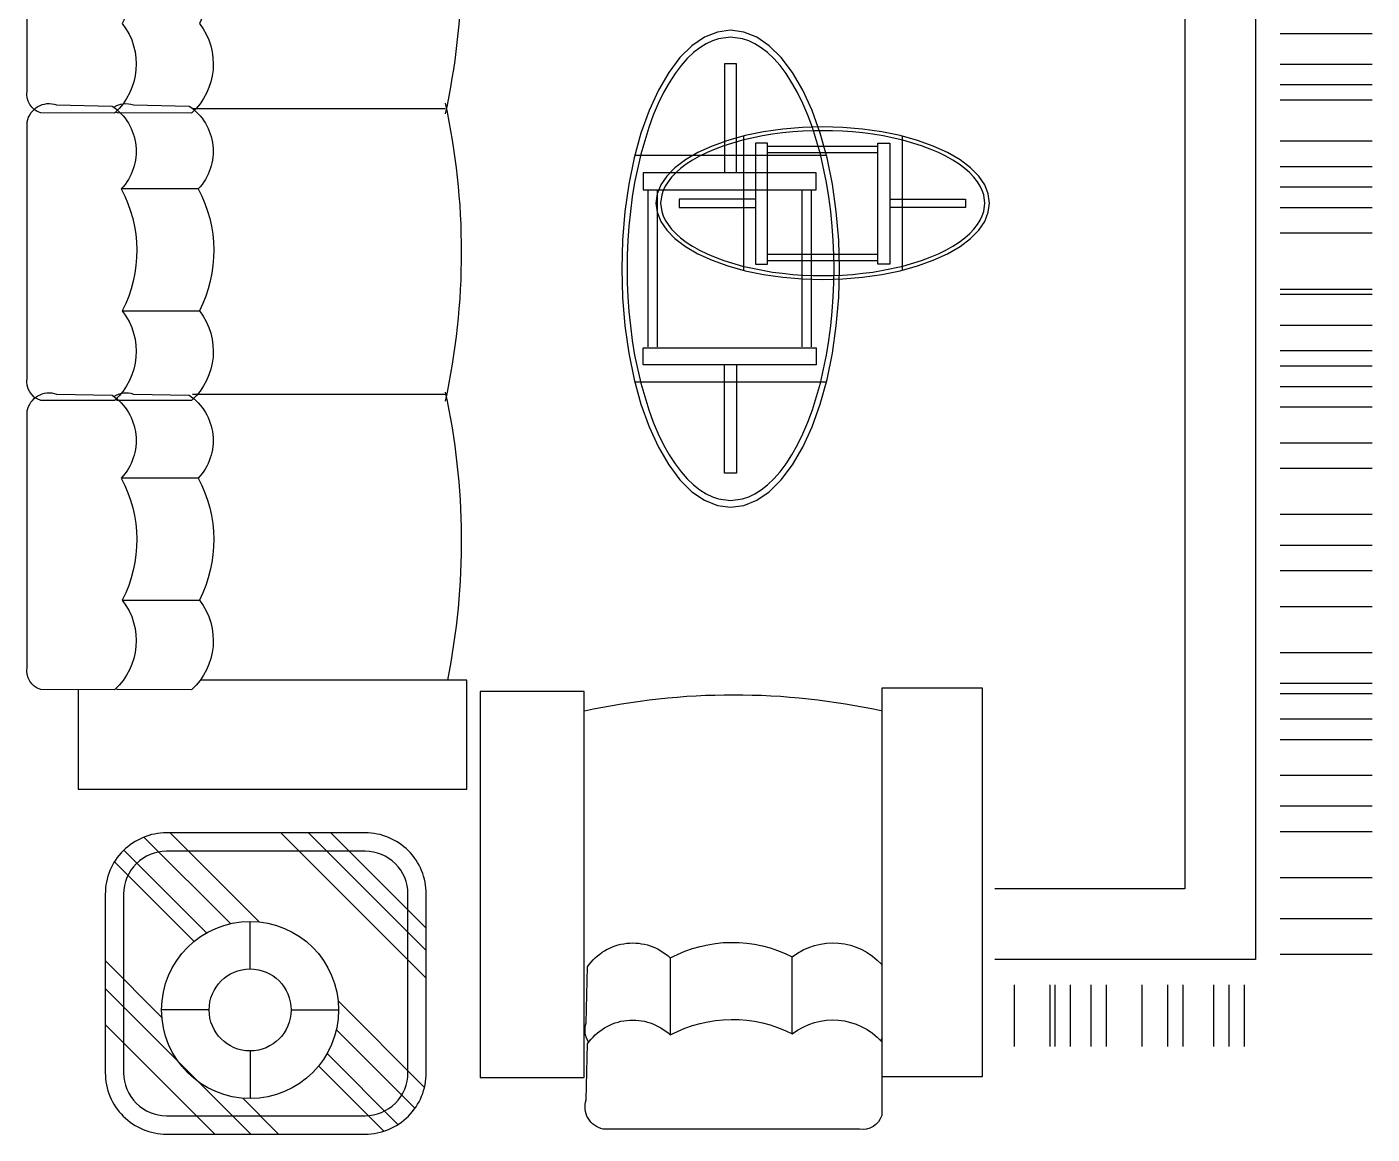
# Model space of a CAD drawing. Header units: inches. Extents: x 8.3 to 50.8, y 10.9 to 35.7.
# Drawn here: x 43.791 to 46.259, y 29.264 to 31.295 of the extents above; entities that cross this region are included whole.
import ezdxf

# ---------------------------------------------------------------- set-up
doc = ezdxf.new("R2010")
doc.units = ezdxf.units.IN
doc.header["$MEASUREMENT"] = 0
doc.layers.add('02', color=2, linetype='Continuous')

msp = doc.modelspace()

# ---------------------------------------------------------------- linework, layer by layer
at = {"layer": '02'}
for p, q in [((46.0453, 32.1463, 0.7329), (46.0453, 29.5839, 0.7329)), ((45.9157, 32.0167, 0.7329), (45.9157, 29.7135, 0.7329)), ((45.0578, 31.2852, 1.4658), (45.0341, 31.2757, 1.4658)), ((45.0819, 31.2884, 1.4658), (45.0578, 31.2852, 1.4658)), ((45.106, 31.2852, 1.4658), (45.0819, 31.2884, 1.4658)), ((45.1298, 31.2757, 1.4658), (45.106, 31.2852, 1.4658)), ((46.0904, 31.2826, 1.1032), (46.2592, 31.2826, 1.1032)), ((45.0111, 31.26, 1.4658), (44.9891, 31.2383, 1.4658)), ((45.0341, 31.2757, 1.4658), (45.0111, 31.26, 1.4658)), ((45.1528, 31.26, 1.4658), (45.1298, 31.2757, 1.4658)), ((45.1748, 31.2383, 1.4658), (45.1528, 31.26, 1.4658)), ((44.9891, 31.2383, 1.4658), (44.9684, 31.211, 1.4658)), ((45.1955, 31.211, 1.4658), (45.1748, 31.2383, 1.4658)), ((44.9684, 31.211, 1.4658), (44.9494, 31.1784, 1.4658)), ((45.071, 31.2271, 1.4658), (45.071, 31.0271, 1.4658)), ((45.0925, 31.2271, 1.4658), (45.071, 31.2271, 1.4658)), ((45.0925, 31.0271, 1.4658), (45.0925, 31.2271, 1.4658)), ((45.2145, 31.1784, 1.4658), (45.1955, 31.211, 1.4658)), ((46.0904, 31.2263, 1.1032), (46.2592, 31.2263, 1.1032)), ((46.0904, 31.1888, 1.1032), (46.2592, 31.1888, 1.1032)), ((44.9494, 31.1784, 1.4658), (44.9323, 31.141, 1.4658)), ((45.2315, 31.141, 1.4658), (45.2145, 31.1784, 1.4658)), ((46.0904, 31.1606, 1.1032), (46.2592, 31.1606, 1.1032)), ((44.5582, 31.1443, 0.7329), (44.0946, 31.1443, 0.7329)), ((44.9323, 31.141, 1.4658), (44.9174, 31.0995, 1.4658)), ((45.2464, 31.0995, 1.4658), (45.2315, 31.141, 1.4658)), ((44.9174, 31.0995, 1.4658), (44.905, 31.0542, 1.4658)), ((45.1054, 31.0944, 1.4658), (45.1054, 30.8482, 1.4658)), ((45.1277, 31.0813, 1.4658), (45.1277, 30.8592, 1.4658)), ((45.1496, 31.0813, 1.4658), (45.1277, 31.0813, 1.4658)), ((45.1496, 30.8592, 1.4658), (45.1496, 31.0813, 1.4658)), ((45.2589, 31.0542, 1.4658), (45.2464, 31.0995, 1.4658)), ((45.3524, 31.0813, 1.4658), (45.3743, 31.0813, 1.4658)), ((45.3524, 30.8592, 1.4658), (45.3524, 31.0813, 1.4658)), ((45.3743, 31.0813, 1.4658), (45.3743, 30.8592, 1.4658)), ((45.3966, 31.0944, 1.4658), (45.3966, 30.8482, 1.4658)), ((46.0904, 31.0856, 1.1032), (46.2592, 31.0856, 1.1032)), ((45.2578, 31.0589, 1.4658), (44.9061, 31.0589, 1.4658)), ((45.3514, 31.0751, 1.4658), (45.1496, 31.0751, 1.4658)), ((45.3514, 31.0633, 1.4658), (45.1496, 31.0633, 1.4658)), ((44.905, 31.0542, 1.4658), (44.8951, 31.0061, 1.4658)), ((45.2688, 31.0061, 1.4658), (45.2589, 31.0542, 1.4658)), ((46.0904, 31.0386, 1.1032), (46.2592, 31.0386, 1.1032)), ((45.2391, 31.0271, 1.4658), (44.9218, 31.0271, 1.4658)), ((44.9218, 31.0271, 1.4658), (44.9218, 30.9958, 1.4658)), ((45.2391, 30.9958, 1.4658), (45.2391, 31.0271, 1.4658)), ((44.1049, 30.9974, 0.7329), (43.9642, 30.9974, 0.7329)), ((44.8951, 31.0061, 1.4658), (44.8879, 30.9557, 1.4658)), ((44.9218, 30.9958, 1.4658), (45.2391, 30.9958, 1.4658)), ((44.9307, 30.7075, 1.4658), (44.9307, 30.9958, 1.4658)), ((44.9476, 30.7075, 1.4658), (44.9476, 30.9958, 1.4658)), ((45.2133, 30.7075, 1.4658), (45.2133, 30.9958, 1.4658)), ((45.2302, 30.7075, 1.4658), (45.2302, 30.9958, 1.4658)), ((45.276, 30.9557, 1.4658), (45.2688, 31.0061, 1.4658)), ((46.0904, 31.0011, 1.1032), (46.2592, 31.0011, 1.1032)), ((44.9877, 30.9787, 1.4658), (44.9877, 30.9636, 1.4658)), ((45.1277, 30.9787, 1.4658), (44.9877, 30.9787, 1.4658)), ((44.9877, 30.9636, 1.4658), (45.1277, 30.9636, 1.4658)), ((45.3733, 30.9787, 1.4658), (45.5133, 30.9787, 1.4658)), ((45.5133, 30.9636, 1.4658), (45.3733, 30.9636, 1.4658)), ((45.5133, 30.9787, 1.4658), (45.5133, 30.9636, 1.4658)), ((46.0904, 30.9636, 1.1032), (46.2592, 30.9636, 1.1032)), ((44.8879, 30.9557, 1.4658), (44.8835, 30.9037, 1.4658)), ((45.2803, 30.9037, 1.4658), (45.276, 30.9557, 1.4658)), ((46.0904, 30.9167, 1.1032), (46.2592, 30.9167, 1.1032)), ((44.8835, 30.9037, 1.4658), (44.8821, 30.851, 1.4658)), ((45.2818, 30.851, 1.4658), (45.2803, 30.9037, 1.4658)), ((45.1277, 30.8592, 1.4658), (45.1496, 30.8592, 1.4658)), ((45.3514, 30.8773, 1.4658), (45.1496, 30.8773, 1.4658)), ((45.3514, 30.8654, 1.4658), (45.1496, 30.8654, 1.4658)), ((45.3743, 30.8592, 1.4658), (45.3524, 30.8592, 1.4658)), ((44.8821, 30.851, 1.4658), (44.8835, 30.7983, 1.4658)), ((45.2803, 30.7983, 1.4658), (45.2818, 30.851, 1.4658)), ((46.0904, 30.8134, 1.1032), (46.2592, 30.8134, 1.1032)), ((44.8835, 30.7983, 1.4658), (44.8879, 30.7463, 1.4658)), ((45.276, 30.7463, 1.4658), (45.2803, 30.7983, 1.4658)), ((46.0904, 30.8041, 1.1032), (46.2592, 30.8041, 1.1032)), ((43.9656, 30.7736, 0.7329), (44.107, 30.7736, 0.7329)), ((44.8879, 30.7463, 1.4658), (44.8951, 30.6959, 1.4658)), ((45.2688, 30.6959, 1.4658), (45.276, 30.7463, 1.4658)), ((46.0904, 30.7477, 1.1032), (46.2592, 30.7477, 1.1032)), ((44.8951, 30.6959, 1.4658), (44.905, 30.6477, 1.4658)), ((44.9218, 30.7061, 1.4658), (45.2391, 30.7061, 1.4658)), ((44.9218, 30.6749, 1.4658), (44.9218, 30.7061, 1.4658)), ((45.2391, 30.7061, 1.4658), (45.2391, 30.6749, 1.4658)), ((45.2589, 30.6477, 1.4658), (45.2688, 30.6959, 1.4658)), ((46.0904, 30.7008, 1.1032), (46.2592, 30.7008, 1.1032)), ((45.2391, 30.6749, 1.4658), (44.9218, 30.6749, 1.4658)), ((45.071, 30.4762, 1.4658), (45.071, 30.6762, 1.4658)), ((45.0925, 30.6762, 1.4658), (45.0925, 30.4762, 1.4658)), ((46.0904, 30.6727, 1.1032), (46.2592, 30.6727, 1.1032)), ((44.905, 30.6477, 1.4658), (44.9174, 30.6025, 1.4658)), ((45.2578, 30.643, 1.4658), (44.9061, 30.643, 1.4658)), ((45.2464, 30.6025, 1.4658), (45.2589, 30.6477, 1.4658)), ((44.5582, 30.6204, 0.7329), (44.0946, 30.6204, 0.7329)), ((46.0904, 30.6351, 1.1032), (46.2592, 30.6351, 1.1032)), ((44.9174, 30.6025, 1.4658), (44.9323, 30.5609, 1.4658)), ((45.2315, 30.5609, 1.4658), (45.2464, 30.6025, 1.4658)), ((46.0904, 30.5976, 1.1032), (46.2592, 30.5976, 1.1032)), ((44.9323, 30.5609, 1.4658), (44.9494, 30.5236, 1.4658)), ((45.2145, 30.5236, 1.4658), (45.2315, 30.5609, 1.4658)), ((44.9494, 30.5236, 1.4658), (44.9684, 30.491, 1.4658)), ((45.1955, 30.491, 1.4658), (45.2145, 30.5236, 1.4658)), ((46.0904, 30.5319, 1.1032), (46.2592, 30.5319, 1.1032)), ((44.9684, 30.491, 1.4658), (44.9891, 30.4637, 1.4658)), ((45.1748, 30.4637, 1.4658), (45.1955, 30.491, 1.4658)), ((44.1049, 30.4669, 0.7329), (43.9642, 30.4669, 0.7329)), ((44.9891, 30.4637, 1.4658), (45.0111, 30.442, 1.4658)), ((45.0925, 30.4762, 1.4658), (45.071, 30.4762, 1.4658)), ((45.1528, 30.442, 1.4658), (45.1748, 30.4637, 1.4658)), ((46.0904, 30.485, 1.1032), (46.2592, 30.485, 1.1032)), ((45.0111, 30.442, 1.4658), (45.0341, 30.4263, 1.4658)), ((45.1298, 30.4263, 1.4658), (45.1528, 30.442, 1.4658)), ((45.0341, 30.4263, 1.4658), (45.0578, 30.4168, 1.4658)), ((45.0578, 30.4168, 1.4658), (45.0819, 30.4136, 1.4658)), ((45.0819, 30.4136, 1.4658), (45.106, 30.4168, 1.4658)), ((45.106, 30.4168, 1.4658), (45.1298, 30.4263, 1.4658)), ((46.0904, 30.4005, 1.1032), (46.2592, 30.4005, 1.1032)), ((46.0904, 30.3442, 1.1032), (46.2592, 30.3442, 1.1032)), ((46.0904, 30.2973, 1.1032), (46.2592, 30.2973, 1.1032)), ((43.9656, 30.243, 0.7329), (44.107, 30.243, 0.7329)), ((46.0904, 30.2316, 1.1032), (46.2592, 30.2316, 1.1032)), ((46.0904, 30.1472, 1.1032), (46.2592, 30.1472, 1.1032)), ((46.0904, 30.0909, 1.1032), (46.2592, 30.0909, 1.1032)), ((46.0904, 30.0721, 1.1032), (46.2592, 30.0721, 1.1032)), ((46.0904, 30.0252, 1.1032), (46.2592, 30.0252, 1.1032)), ((46.0904, 29.9877, 1.1032), (46.2592, 29.9877, 1.1032)), ((46.0904, 29.922, 1.1032), (46.2592, 29.922, 1.1032)), ((46.0904, 29.8657, 1.1032), (46.2592, 29.8657, 1.1032)), ((44.0054, 29.8084), (44.1641, 29.6497)), ((44.0534, 29.8163), (44.2168, 29.6529)), ((44.2568, 29.8163), (44.5235, 29.5496)), ((44.3076, 29.8163), (44.5235, 29.6004)), ((44.3483, 29.8163), (44.5235, 29.6411)), ((46.0904, 29.8188, 1.1032), (46.2592, 29.8188, 1.1032)), ((43.9683, 29.7844), (44.1201, 29.6326)), ((43.9513, 29.7632), (44.0975, 29.6171)), ((46.0904, 29.7343, 1.1032), (46.2592, 29.7343, 1.1032)), ((45.9157, 29.7135, 0.7329), (45.5666, 29.7135, 0.7329)), ((44.2002, 29.5666), (44.2002, 29.6538)), ((46.0904, 29.6592, 1.1032), (46.2592, 29.6592, 1.1032)), ((43.9344, 29.5818), (44.0384, 29.4778)), ((44.9713, 29.5868, 0.7329), (44.9713, 29.446, 0.7329)), ((45.1952, 29.4475, 0.7329), (45.1952, 29.5889, 0.7329)), ((46.0453, 29.5839, 0.7329), (45.5666, 29.5839, 0.7329)), ((46.0904, 29.5935, 1.1032), (46.2592, 29.5935, 1.1032)), ((43.9344, 29.5309), (44.2016, 29.2637)), ((45.6028, 29.4246, 1.1032), (45.6028, 29.5372, 1.1032)), ((45.6684, 29.4246, 1.1032), (45.6684, 29.5372, 1.1032)), ((45.6778, 29.4246, 1.1032), (45.6778, 29.5372, 1.1032)), ((45.7059, 29.4246, 1.1032), (45.7059, 29.5372, 1.1032)), ((45.7435, 29.4246, 1.1032), (45.7435, 29.5372, 1.1032)), ((45.7716, 29.4246, 1.1032), (45.7716, 29.5372, 1.1032)), ((45.8372, 29.4246, 1.1032), (45.8372, 29.5372, 1.1032)), ((45.8841, 29.4246, 1.1032), (45.8841, 29.5372, 1.1032)), ((45.9123, 29.4246, 1.1032), (45.9123, 29.5372, 1.1032)), ((45.9685, 29.4246, 1.1032), (45.9685, 29.5372, 1.1032)), ((45.9967, 29.4246, 1.1032), (45.9967, 29.5372, 1.1032)), ((46.0248, 29.4246, 1.1032), (46.0248, 29.5372, 1.1032)), ((44.3617, 29.5079), (44.5203, 29.3494)), ((44.125, 29.4914), (44.0378, 29.4914)), ((44.2754, 29.4914), (44.3626, 29.4914)), ((43.9344, 29.4648), (44.1355, 29.2637)), ((44.3585, 29.4552), (44.5027, 29.311)), ((44.2002, 29.4162), (44.2002, 29.329)), ((44.3414, 29.4113), (44.4715, 29.2813)), ((44.3259, 29.3886), (44.4455, 29.2691)), ((44.1866, 29.3296), (44.2525, 29.2637))]:
    msp.add_line(p, q, dxfattribs=at)
at = {"layer": '02', "elevation": 0.7329}
for points in [[(43.8158, 31.1367, -0.381814), (43.7912, 31.1775), (43.7912, 31.6478, -0.459784), (43.8447, 31.6789), (43.9472, 31.6766, -0.461752), (43.9636, 31.5246, -0.246218), (43.9656, 31.3007, -0.393167), (43.9513, 31.1364)], [(43.8158, 30.6095, -0.381814), (43.7912, 30.6503), (43.7912, 31.1206, -0.459784), (43.8447, 31.1517), (43.9472, 31.1494, -0.461752), (43.9636, 30.9974, -0.246218), (43.9656, 30.7736, -0.393167), (43.9513, 30.6093)], [(43.8158, 30.079, -0.381814), (43.7912, 30.1198), (43.7912, 30.5901, -0.459784), (43.8447, 30.6212), (43.9472, 30.6189, -0.461752), (43.9636, 30.4669, -0.246218), (43.9656, 30.243, -0.393167), (43.9513, 30.0787)], [(45.3592, 29.2977, -0.381814), (45.3184, 29.273), (44.8481, 29.273, -0.459784), (44.8171, 29.3265), (44.8193, 29.429, -0.461752), (44.9713, 29.4455, -0.246218), (45.1952, 29.4475, -0.393167), (45.3595, 29.4331)]]:
    msp.add_lwpolyline(points, format="xyb", close=True, dxfattribs=at)
for points in [[(43.9502, 31.6744, -0.233709), (43.986, 31.6789), (44.0885, 31.6766, -0.461752), (44.1049, 31.5246, -0.246218), (44.107, 31.3007, -0.393167), (44.0926, 31.1364), (43.9571, 31.1367, -0.381814)], [(44.5625, 31.6615, -0.103486), (44.5582, 31.135, -9.288767)], [(44.5582, 31.155, -0.107657), (44.5582, 30.6079, -9.288767)], [(43.9502, 31.1473, -0.233709), (43.986, 31.1517), (44.0885, 31.1494, -0.461752), (44.1049, 30.9974, -0.246218), (44.107, 30.7736, -0.393167), (44.0926, 30.6093), (43.9571, 30.6095, -0.381814)], [(43.9571, 31.1367, -0.029633), (43.9532, 31.1382)], [(43.9502, 30.6167, -0.233709), (43.986, 30.6212), (44.0885, 30.6189, -0.461752), (44.1049, 30.4669, -0.246218), (44.107, 30.243, -0.393167), (44.0926, 30.0787), (43.9571, 30.079, -0.381814)], [(44.5582, 30.6245, -0.103786), (44.5622, 30.0966, -9.288767)], [(43.9571, 30.6095, -0.029633), (43.9532, 30.611)], [(43.9571, 30.079, -0.029633), (43.9532, 30.0805)], [(44.8137, 30.0401, -0.107657), (45.3609, 30.0401, -9.288767)], [(44.8215, 29.4321, -0.233709), (44.8171, 29.4679), (44.8193, 29.5704, -0.461752), (44.9713, 29.5868, -0.246218), (45.1952, 29.5889, -0.393167), (45.3595, 29.5745), (45.3592, 29.439, -0.381814)], [(45.3592, 29.439, -0.029633), (45.3577, 29.4351)]]:
    msp.add_lwpolyline(points, format="xyb", dxfattribs=at)
for points in [[(43.8845, 29.8964), (44.5982, 29.8964), (44.5982, 30.0966), (44.1088, 30.0966)], [(43.8845, 30.0789), (43.8845, 29.8964)]]:
    msp.add_lwpolyline(points, dxfattribs=at)
for points in [[(44.8132, 29.3675), (44.8132, 30.0756), (44.6222, 30.0756), (44.6222, 29.3675)], [(45.5443, 29.3695), (45.5443, 30.0818), (45.3595, 30.0818), (45.3595, 29.3695)]]:
    msp.add_lwpolyline(points, close=True, dxfattribs=at)
at = {"layer": '02'}
for points in [[(44.4112, 29.8163), (44.0468, 29.8163, 0.414214), (43.9344, 29.704), (43.9344, 29.376, 0.414214), (44.0468, 29.2637), (44.4112, 29.2637, 0.414214), (44.5235, 29.376), (44.5235, 29.704, 0.414214)], [(44.4112, 29.7826), (44.0468, 29.7826, 0.414214), (43.9681, 29.704), (43.9681, 29.376, 0.414214), (44.0468, 29.2974), (44.4112, 29.2974, 0.414214), (44.4898, 29.376), (44.4898, 29.704, 0.414214)]]:
    msp.add_lwpolyline(points, format="xyb", close=True, dxfattribs=at)
for points in [[(45.0819, 31.2759, 1.4658), (45.06, 31.273, 1.4658), (45.0486, 31.2692, 1.4658), (45.0372, 31.2637, 1.4658), (45.0256, 31.2565, 1.4658), (45.0141, 31.2474, 1.4658), (45.0025, 31.2364, 1.4658), (44.9912, 31.2236, 1.4658), (44.9801, 31.2089, 1.4658), (44.9693, 31.1923, 1.4658), (44.959, 31.174, 1.4658), (44.9493, 31.1541, 1.4658), (44.9401, 31.1326, 1.4658), (44.9317, 31.1099, 1.4658), (44.9171, 31.0611, 1.4658), (44.9058, 31.0092, 1.4658), (44.9015, 30.9827, 1.4658), (44.898, 30.9559, 1.4658), (44.8953, 30.9293, 1.4658), (44.8935, 30.9028, 1.4658), (44.8924, 30.8766, 1.4658), (44.8921, 30.851, 1.4658), (44.8924, 30.8253, 1.4658), (44.8935, 30.7992, 1.4658), (44.8953, 30.7727, 1.4658), (44.898, 30.746, 1.4658), (44.9015, 30.7193, 1.4658), (44.9058, 30.6927, 1.4658), (44.9171, 30.6409, 1.4658), (44.9317, 30.5921, 1.4658), (44.9401, 30.5693, 1.4658), (44.9493, 30.5479, 1.4658), (44.959, 30.528, 1.4658), (44.9693, 30.5097, 1.4658), (44.9801, 30.4931, 1.4658), (44.9912, 30.4784, 1.4658), (45.0025, 30.4655, 1.4658), (45.0141, 30.4546, 1.4658), (45.0256, 30.4455, 1.4658), (45.0372, 30.4382, 1.4658), (45.0486, 30.4328, 1.4658), (45.06, 30.429, 1.4658), (45.0819, 30.4261, 1.4658), (45.1039, 30.429, 1.4658), (45.1152, 30.4328, 1.4658), (45.1267, 30.4382, 1.4658), (45.1382, 30.4455, 1.4658), (45.1498, 30.4546, 1.4658), (45.1613, 30.4655, 1.4658), (45.1727, 30.4784, 1.4658), (45.1838, 30.4931, 1.4658), (45.1945, 30.5097, 1.4658), (45.2048, 30.528, 1.4658), (45.2146, 30.5479, 1.4658), (45.2237, 30.5693, 1.4658), (45.2322, 30.5921, 1.4658), (45.2468, 30.6409, 1.4658), (45.258, 30.6927, 1.4658), (45.2624, 30.7193, 1.4658), (45.2659, 30.746, 1.4658), (45.2685, 30.7727, 1.4658), (45.2704, 30.7992, 1.4658), (45.2715, 30.8253, 1.4658), (45.2718, 30.851, 1.4658), (45.2715, 30.8766, 1.4658), (45.2704, 30.9028, 1.4658), (45.2685, 30.9293, 1.4658), (45.2659, 30.9559, 1.4658), (45.2624, 30.9827, 1.4658), (45.258, 31.0092, 1.4658), (45.2468, 31.0611, 1.4658), (45.2322, 31.1099, 1.4658), (45.2237, 31.1326, 1.4658), (45.2146, 31.1541, 1.4658), (45.2048, 31.174, 1.4658), (45.1945, 31.1923, 1.4658), (45.1838, 31.2089, 1.4658), (45.1727, 31.2236, 1.4658), (45.1613, 31.2364, 1.4658), (45.1498, 31.2474, 1.4658), (45.1382, 31.2565, 1.4658), (45.1267, 31.2637, 1.4658), (45.1152, 31.2692, 1.4658), (45.1039, 31.273, 1.4658), (45.0819, 31.2759, 1.4658)], [(44.9448, 30.9713, 1.4658), (44.9471, 30.9545, 1.4658), (44.9537, 30.9378, 1.4658), (44.9647, 30.9217, 1.4658), (44.9799, 30.9063, 1.4658), (44.999, 30.8918, 1.4658), (45.0218, 30.8785, 1.4658), (45.048, 30.8666, 1.4658), (45.0771, 30.8562, 1.4658), (45.1087, 30.8474, 1.4658), (45.1424, 30.8405, 1.4658), (45.1777, 30.8355, 1.4658), (45.2141, 30.8324, 1.4658), (45.251, 30.8314, 1.4658), (45.2879, 30.8324, 1.4658), (45.3243, 30.8355, 1.4658), (45.3596, 30.8405, 1.4658), (45.3933, 30.8474, 1.4658), (45.4249, 30.8562, 1.4658), (45.454, 30.8666, 1.4658), (45.4802, 30.8785, 1.4658), (45.503, 30.8918, 1.4658), (45.5221, 30.9063, 1.4658), (45.5373, 30.9217, 1.4658), (45.5483, 30.9378, 1.4658), (45.5549, 30.9545, 1.4658), (45.5572, 30.9713, 1.4658), (45.5549, 30.9882, 1.4658), (45.5483, 31.0048, 1.4658), (45.5373, 31.0209, 1.4658), (45.5221, 31.0363, 1.4658), (45.503, 31.0508, 1.4658), (45.4802, 31.0641, 1.4658), (45.454, 31.076, 1.4658), (45.4249, 31.0865, 1.4658), (45.3933, 31.0952, 1.4658), (45.3596, 31.1021, 1.4658), (45.3243, 31.1072, 1.4658), (45.2879, 31.1102, 1.4658), (45.251, 31.1112, 1.4658), (45.2141, 31.1102, 1.4658), (45.1777, 31.1072, 1.4658), (45.1424, 31.1021, 1.4658), (45.1087, 31.0952, 1.4658), (45.0771, 31.0865, 1.4658), (45.048, 31.076, 1.4658), (45.0218, 31.0641, 1.4658), (44.999, 31.0508, 1.4658), (44.9799, 31.0363, 1.4658), (44.9647, 31.0209, 1.4658), (44.9537, 31.0048, 1.4658), (44.9471, 30.9882, 1.4658), (44.9448, 30.9713, 1.4658)], [(44.9536, 30.9713, 1.4658), (44.9556, 30.9559, 1.4658), (44.9583, 30.948, 1.4658), (44.9621, 30.94, 1.4658), (44.9672, 30.9319, 1.4658), (44.9735, 30.9238, 1.4658), (44.9812, 30.9157, 1.4658), (44.9902, 30.9078, 1.4658), (45.0005, 30.9, 1.4658), (45.0121, 30.8925, 1.4658), (45.0249, 30.8853, 1.4658), (45.0388, 30.8785, 1.4658), (45.0538, 30.8721, 1.4658), (45.0698, 30.8662, 1.4658), (45.1039, 30.8559, 1.4658), (45.1402, 30.8481, 1.4658), (45.1588, 30.845, 1.4658), (45.1775, 30.8426, 1.4658), (45.1962, 30.8407, 1.4658), (45.2148, 30.8394, 1.4658), (45.233, 30.8386, 1.4658), (45.251, 30.8384, 1.4658), (45.2689, 30.8386, 1.4658), (45.2872, 30.8394, 1.4658), (45.3058, 30.8407, 1.4658), (45.3245, 30.8426, 1.4658), (45.3432, 30.845, 1.4658), (45.3618, 30.8481, 1.4658), (45.3981, 30.8559, 1.4658), (45.4322, 30.8662, 1.4658), (45.4482, 30.8721, 1.4658), (45.4632, 30.8785, 1.4658), (45.4771, 30.8853, 1.4658), (45.4899, 30.8925, 1.4658), (45.5015, 30.9, 1.4658), (45.5118, 30.9078, 1.4658), (45.5208, 30.9157, 1.4658), (45.5285, 30.9238, 1.4658), (45.5348, 30.9319, 1.4658), (45.5399, 30.94, 1.4658), (45.5437, 30.948, 1.4658), (45.5464, 30.9559, 1.4658), (45.5484, 30.9713, 1.4658), (45.5464, 30.9867, 1.4658), (45.5437, 30.9946, 1.4658), (45.5399, 31.0026, 1.4658), (45.5348, 31.0107, 1.4658), (45.5285, 31.0188, 1.4658), (45.5208, 31.0269, 1.4658), (45.5118, 31.0348, 1.4658), (45.5015, 31.0426, 1.4658), (45.4899, 31.0501, 1.4658), (45.4771, 31.0573, 1.4658), (45.4632, 31.0642, 1.4658), (45.4482, 31.0706, 1.4658), (45.4322, 31.0765, 1.4658), (45.3981, 31.0867, 1.4658), (45.3618, 31.0946, 1.4658), (45.3432, 31.0976, 1.4658), (45.3245, 31.1001, 1.4658), (45.3058, 31.1019, 1.4658), (45.2872, 31.1032, 1.4658), (45.2689, 31.104, 1.4658), (45.251, 31.1042, 1.4658), (45.233, 31.104, 1.4658), (45.2148, 31.1032, 1.4658), (45.1962, 31.1019, 1.4658), (45.1775, 31.1001, 1.4658), (45.1588, 31.0976, 1.4658), (45.1402, 31.0946, 1.4658), (45.1039, 31.0867, 1.4658), (45.0698, 31.0765, 1.4658), (45.0538, 31.0706, 1.4658), (45.0388, 31.0642, 1.4658), (45.0249, 31.0573, 1.4658), (45.0121, 31.0501, 1.4658), (45.0005, 31.0426, 1.4658), (44.9902, 31.0348, 1.4658), (44.9812, 31.0269, 1.4658), (44.9735, 31.0188, 1.4658), (44.9672, 31.0107, 1.4658), (44.9621, 31.0026, 1.4658), (44.9583, 30.9946, 1.4658), (44.9556, 30.9867, 1.4658), (44.9536, 30.9713, 1.4658)]]:
    msp.add_polyline3d(points, dxfattribs=at)
for radius in [0.1624, 0.0752]:
    msp.add_circle((44.2002, 29.4914), radius, dxfattribs=at)

doc.saveas('drawing.dxf')
